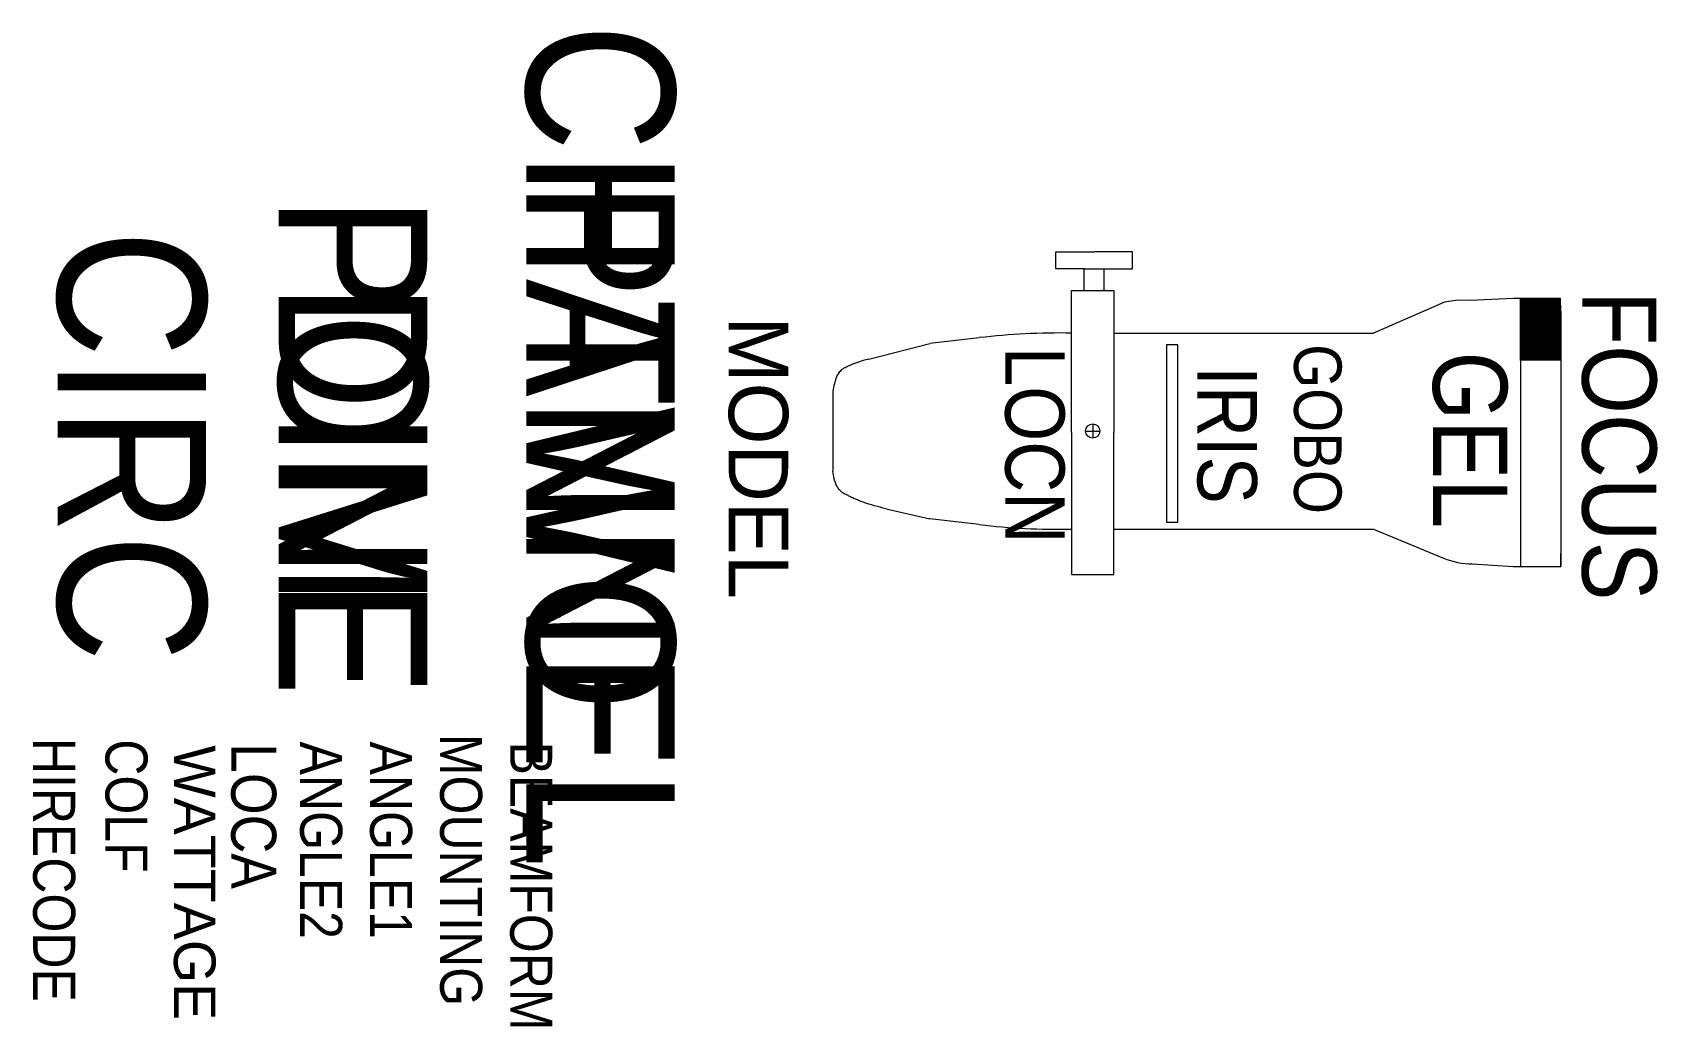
# Model space of a CAD drawing. Extents: x -1178 to -84, y -364 to 305.
import ezdxf
from ezdxf.enums import TextEntityAlignment as Align

# ---------------------------------------------------------------- set-up
doc = ezdxf.new("R2010")
doc.units = 0
doc.header["$MEASUREMENT"] = 0
doc.layers.get('0').update_dxf_attribs({"linetype": 'CONTINUOUS'})
for name, color, linetype in [('CHANNEL', 3, 'CONTINUOUS'), ('CIRC', 6, 'CONTINUOUS'), ('DIMMER', 4, 'CONTINUOUS'), ('FOCUS', 2, 'CONTINUOUS'), ('GEL', 1, 'CONTINUOUS'), ('LANTERNS', 4, 'CONTINUOUS'), ('LOCATION', 7, 'CONTINUOUS'), ('MODEL', 6, 'CONTINUOUS'), ('PATCH', 5, 'CONTINUOUS'), ('PATCH2', 5, 'CONTINUOUS')]:
    doc.layers.add(name, color=color, linetype=linetype)

msp = doc.modelspace()

# ---------------------------------------------------------------- linework, layer by layer
for p, q in [((-489.2, 145.8), (-489.2, 157.2)), ((-489.2, 157.2), (-463.3, 157.2)), ((-437.4, 157.2), (-463.3, 157.2)), ((-437.4, 145.8), (-437.4, 157.2)), ((-470.1, 145.8), (-489.2, 145.8)), ((-470.5, 145.8), (-452.8, 145.8)), ((-470.1, 131.4), (-470.1, 145.8)), ((-456.6, 145.8), (-437.4, 145.8)), ((-456.6, 131.4), (-456.6, 145.8)), ((-478.6, 35.4), (-478.6, 131)), ((-478.6, 131), (-450, 131)), ((-450, 131), (-450, 35.4)), ((-227.4, 123.2), (-275.1, 102.3)), ((-218.3, 124.5), (-227.4, 123.2)), ((-210, 124.4), (-218.3, 124.5)), ((-181.2, 125.8), (-210, 124.4)), ((-149.2, 125.8), (-181.2, 125.8)), ((-149.1, 116.9), (-149.2, 125.8)), ((-176.1, 116.9), (-176.1, -54.8)), ((-149.1, 116.9), (-149.1, -45.9)), ((-540.7, 99.3), (-574.1, 95.4)), ((-450, 102.3), (-275.1, 102.3)), ((-615, 84.9), (-574.1, 95.4)), ((-414.6, 94.5), (-414.6, -25)), ((-406.9, 94.5), (-414.6, 94.5)), ((-406.9, -25), (-406.9, 94.5)), ((-639.3, 63.5), (-639.3, 9.4)), ((-478.6, 35.4), (-478.6, -60.2)), ((-450, -60.2), (-450, 35.4)), ((-603.5, -15.8), (-574.1, -22.6)), ((-540.7, -26.5), (-574.1, -22.6)), ((-450, -29.6), (-275.1, -29.6)), ((-414.6, -25), (-406.9, -25)), ((-275.1, -29.6), (-228, -49.1)), ((-208.5, -53), (-181.2, -54.8)), ((-149.1, -54.8), (-149.1, -45.9)), ((-149.1, -45.9), (-149.1, -54.8)), ((-478.6, -60.2), (-450, -60.2)), ((-181.2, -54.8), (-149.1, -54.8))]:
    msp.add_line(p, q)
at = {"linetype": 'CONTINUOUS'}
for p, q in [((-469.1, 36.5), (-459.5, 36.5)), ((-464.3, 41.3), (-464.3, 31.7))]:
    msp.add_line(p, q, dxfattribs=at)
at = {"const_width": 27.5}
msp.add_lwpolyline([(-162.9, 125.8), (-162.9, 83.8)], dxfattribs=at)
for points in [[(-615, 84.9, 0.011446), (-618.9, 83.9, 0.008639), (-621.4, 83.1, 0.009164), (-624, 82.2, 0.010577), (-626.5, 81.2, 0.011692), (-629.1, 80.1, 0.01397), (-631.6, 78.8, 0.073015), (-634.2, 76.9, 0.105267), (-636.8, 73, 0.051199), (-639.3, 63.5, 1.174528)], [(-603.5, -15.8, -0.033694), (-618.9, -11.4, -0.007324), (-621.4, -10.5, -0.006754), (-624, -9.4, -0.008581), (-626.5, -8.3, -0.008289), (-629.1, -7, -0.010487), (-631.6, -5.7, -0.06587), (-634.2, -3.8, -0.09136), (-636.8, -0.1, -0.084491), (-639.3, 9.4, -0.046987)]]:
    msp.add_lwpolyline(points, format="xyb")
msp.add_circle((-464.3, 36.5), 4.78)
for centre, radius, start, end in [((-486.3, -368.9), 471.4, 89.0639, 96.6212), ((-464.2, 31.7), 0.1, 180, 270), ((-486.3, 441.7), 471.4, 263.3788, 270.9361), ((-208.5, -1.9), 51.1, 247.5, 270)]:
    msp.add_arc(centre, radius, start, end)
at = {"linetype": 'CONTINUOUS'}
msp.add_point((-464.3, 36.5), dxfattribs=at)

# ---------------------------------------------------------------- texts
at = {"layer": 'CHANNEL', "width": 0.89}
msp.add_attdef('CHANNEL', text='', height=100, rotation=270, dxfattribs=at).set_placement((-845.8, 26.5, 0), align=Align.CENTER)
at = {"layer": 'CIRC', "width": 0.89}
msp.add_attdef('CIRC', text='', height=100, rotation=270, dxfattribs=at).set_placement((-1161.4, 26.5, 0), align=Align.CENTER)
at = {"layer": 'DIMMER', "width": 0.89}
msp.add_attdef('DIM', text='', height=100, rotation=270, dxfattribs=at).set_placement((-1012.5, 27.4, 0), align=Align.CENTER)
at = {"layer": 'FOCUS', "color": 30, "width": 0.89}
msp.add_attdef('FOCUS', text='', height=50, rotation=270, dxfattribs=at).set_placement((-134.6, 26.5, 0), align=Align.CENTER)
at = {"layer": 'GEL', "width": 0.89}
for tag, height, p in [('GOBO', 32, (-328.7, 37.8, 0)), ('GEL', 50, (-235.1, 30.5, 0))]:
    msp.add_attdef(tag, text='', height=height, rotation=270, dxfattribs=at).set_placement(p, align=Align.CENTER)
at = {"layer": 'LANTERNS', "color": 30, "width": 0.89}
msp.add_attdef('IRIS', text='', height=40, rotation=270, dxfattribs=at).set_placement((-373.7, 33.8, 0), align=Align.MIDDLE)
at = {"layer": 'LANTERNS', "color": 0, "width": 0.89, "flags": 1}
for tag, p, s, height in [('HIRECODE', (-1177.9, -170.1, 0), '', 28.3), ('COLF', (-1129.2, -171.1, 0), '1', 28.3), ('ANGLE2', (-998.1, -172.6, 0), '36', 28.3), ('ANGLE1', (-951, -172.6, 0), '36', 28.3), ('MOUNTING', (-903.8, -167.4, 0), 'STANDARD HOOK CLAMP', 28.305), ('LOCA', (-1044.5, -173.7, 0), '', 30.3), ('BEAMFORM', (-856.6, -172.6, 0), 'C', 28.3)]:
    msp.add_attdef(tag, p, s, height=height, rotation=270, dxfattribs=at)
at = {"layer": 'LANTERNS', "color": 0, "flags": 1}
msp.add_attdef('WATTAGE', (-1083.1, -175.1, 0), '575', height=28, rotation=270, dxfattribs=at)
at = {"layer": 'LOCATION', "width": 0.89}
msp.add_attdef('LOCN', text='', height=40, rotation=270, dxfattribs=at).set_placement((-523.2, 27), align=Align.CENTER)
at = {"layer": 'MODEL'}
msp.add_attdef('MODEL', text='S4 J36', height=40, rotation=270, dxfattribs=at).set_placement((-709.4, 18.5, 0), align=Align.CENTER)
at = {"layer": 'PATCH', "width": 0.89}
msp.add_attdef('PONE', text='', height=100, rotation=270, dxfattribs=at).set_placement((-1012.5, 26.5, 0), align=Align.CENTER)
at = {"layer": 'PATCH2', "width": 0.89}
msp.add_attdef('PTWO', text='', height=100, rotation=270, dxfattribs=at).set_placement((-845.8, 26.5, 0), align=Align.CENTER)

doc.saveas('drawing.dxf')
